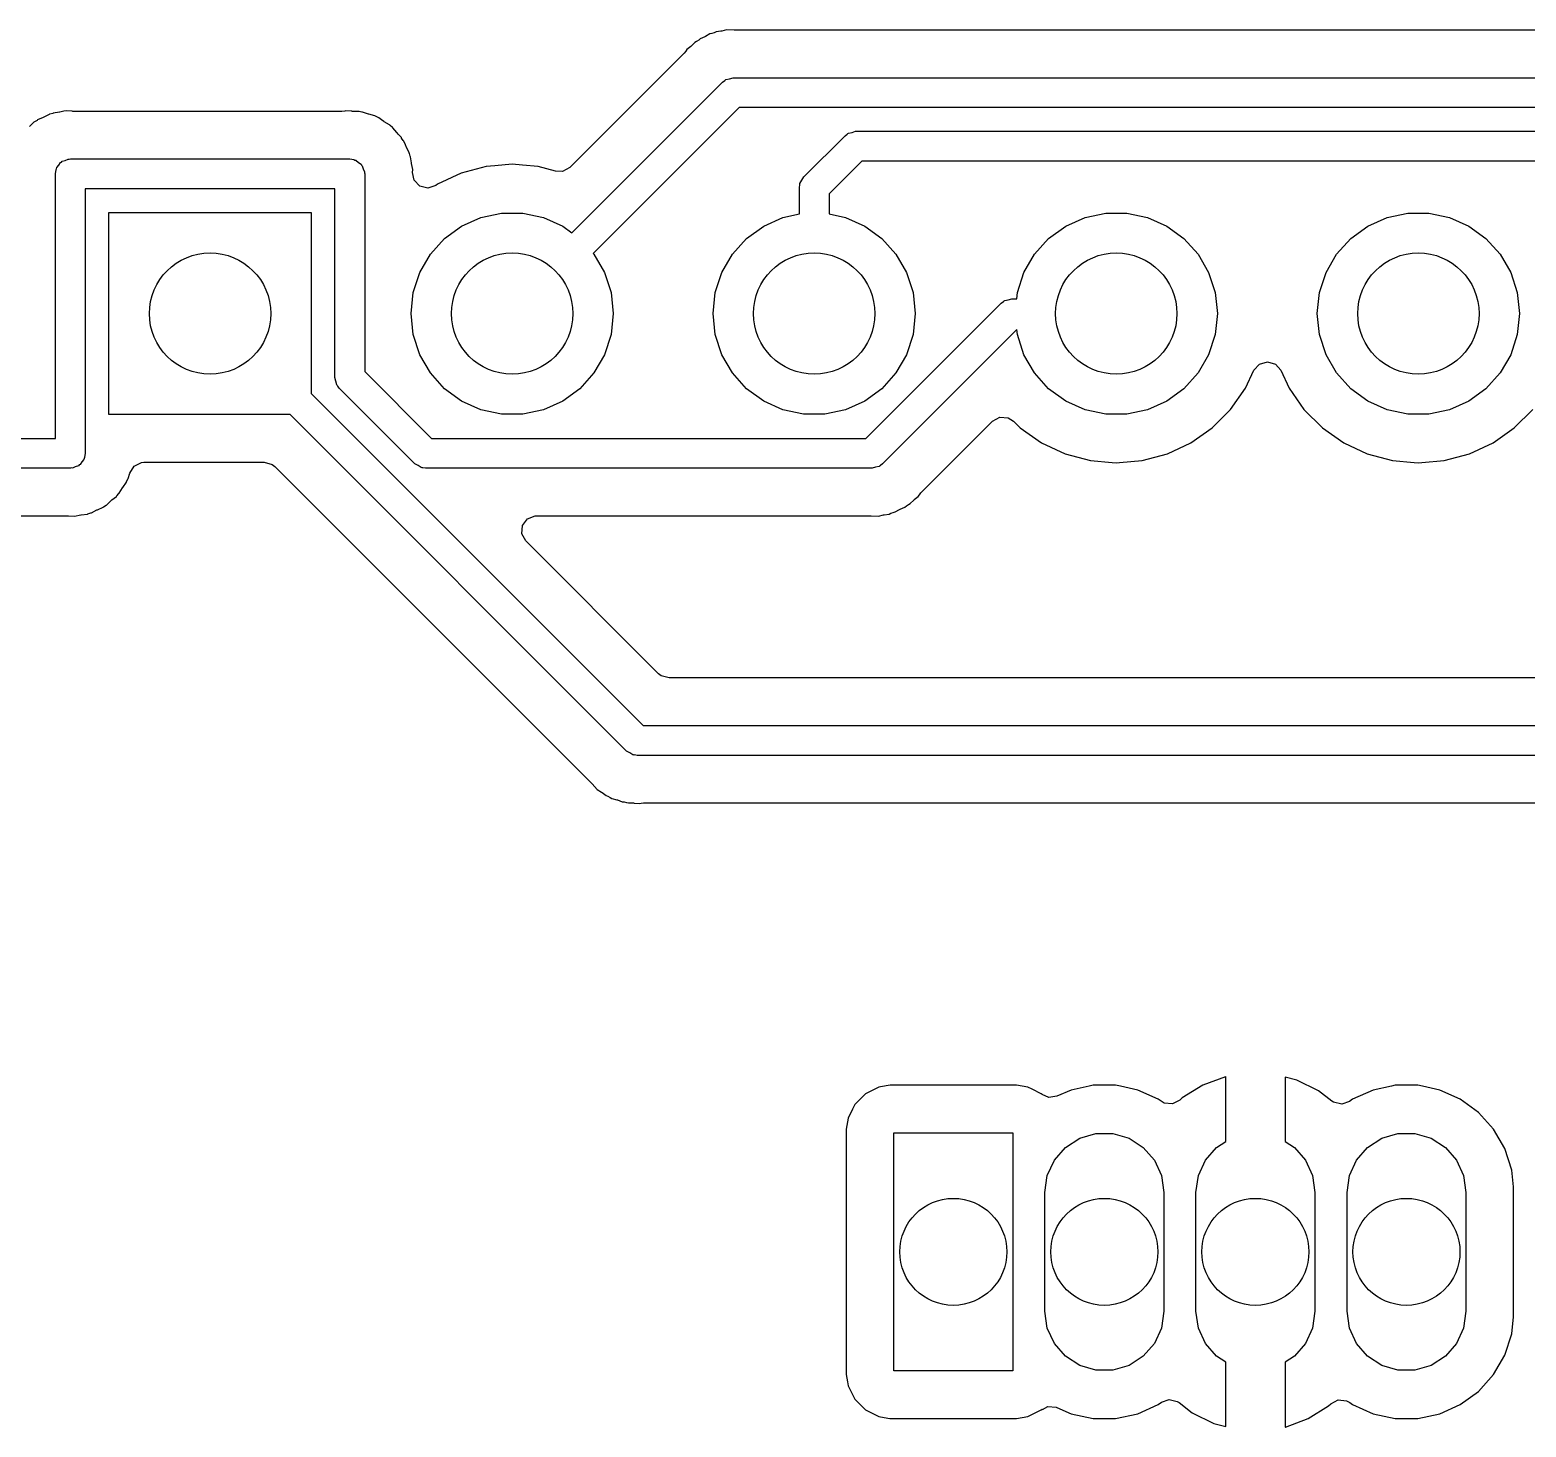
# Model space of a CAD drawing. Extents: x 0.79 to 7.48, y -4.92 to -0.79.
# Drawn here: x 4.2455 to 4.7408, y -1.9478 to -1.4852 of the extents above; entities that cross this region are included whole.
import ezdxf

# ---------------------------------------------------------------- set-up
doc = ezdxf.new("R2010")
doc.units = 0
doc.header["$MEASUREMENT"] = 0
doc.layers.add('BLACK', color=7, linetype='CONTINUOUS')

msp = doc.modelspace()

# ---------------------------------------------------------------- linework, layer by layer
at = {"layer": 'BLACK', "linetype": 'CONTINUOUS'}
for p, q in [((4.47262, -1.48589), (4.47202, -1.48615)), ((4.47426, -1.48567), (4.47262, -1.48589)), ((4.47451, -1.48562), (4.47426, -1.48567)), ((4.47612, -1.48523), (4.47451, -1.48562)), ((4.47861, -1.48531), (4.47612, -1.48523)), ((4.47612, -1.48523), (4.47612, -1.48523)), ((4.47612, -1.48523), (4.47612, -1.48523)), ((5.2832, -1.48531), (4.47861, -1.48531)), ((4.46428, -1.4907), (4.46299, -1.49175)), ((4.46446, -1.49053), (4.46428, -1.4907)), ((4.46563, -1.48936), (4.46446, -1.49053)), ((4.4662, -1.48904), (4.46563, -1.48936)), ((4.46563, -1.48936), (4.46563, -1.48936)), ((4.46689, -1.48857), (4.4662, -1.48904)), ((4.4674, -1.48816), (4.46689, -1.48857)), ((4.46892, -1.4875), (4.4674, -1.48816)), ((4.4674, -1.48816), (4.4674, -1.48816)), ((4.46915, -1.48738), (4.46892, -1.4875)), ((4.47059, -1.48657), (4.46915, -1.48738)), ((4.47123, -1.48642), (4.47059, -1.48657)), ((4.47059, -1.48657), (4.47059, -1.48657)), ((4.47202, -1.48615), (4.47123, -1.48642)), ((4.46208, -1.49292), (4.42423, -1.53076)), ((4.46261, -1.49228), (4.46208, -1.49292)), ((4.46299, -1.49175), (4.46261, -1.49228)), ((4.42491, -1.55238), (4.47477, -1.50252)), ((4.47477, -1.50252), (4.47548, -1.50199)), ((4.47548, -1.50199), (4.47559, -1.50186)), ((4.47559, -1.50186), (4.47569, -1.50183)), ((4.47569, -1.50183), (4.47589, -1.50168)), ((4.47589, -1.50168), (4.47708, -1.50142)), ((4.47708, -1.50142), (4.47825, -1.50108)), ((4.47825, -1.50108), (5.40889, -1.50108)), ((4.24784, -1.51517), (4.24701, -1.51571)), ((4.24801, -1.51503), (4.24784, -1.51517)), ((4.24989, -1.51421), (4.24801, -1.51503)), ((4.24801, -1.51503), (4.24801, -1.51503)), ((4.25004, -1.51414), (4.24989, -1.51421)), ((4.25186, -1.5132), (4.25004, -1.51414)), ((4.25201, -1.51317), (4.25186, -1.5132)), ((4.25208, -1.51315), (4.25201, -1.51317)), ((4.25303, -1.51285), (4.25208, -1.51315)), ((4.25322, -1.51276), (4.25303, -1.51285)), ((4.25526, -1.51249), (4.25322, -1.51276)), ((4.25542, -1.51246), (4.25526, -1.51249)), ((4.25676, -1.51218), (4.25542, -1.51246)), ((4.25743, -1.51204), (4.25676, -1.51218)), ((4.25948, -1.51218), (4.25743, -1.51204)), ((4.25743, -1.51204), (4.25743, -1.51204)), ((4.25965, -1.51219), (4.25948, -1.51218)), ((4.34875, -1.51219), (4.25965, -1.51219)), ((4.34974, -1.51208), (4.34875, -1.51219)), ((4.34995, -1.51204), (4.34974, -1.51208)), ((4.352, -1.51218), (4.34995, -1.51204)), ((4.34995, -1.51204), (4.34995, -1.51204)), ((4.35217, -1.51219), (4.352, -1.51218)), ((4.35422, -1.51219), (4.35217, -1.51219)), ((4.35443, -1.51224), (4.35422, -1.51219)), ((4.35422, -1.51219), (4.35422, -1.51219)), ((4.35541, -1.51241), (4.35443, -1.51224)), ((4.35563, -1.51243), (4.35541, -1.51241)), ((4.35756, -1.51312), (4.35563, -1.51243)), ((4.35563, -1.51243), (4.35563, -1.51243)), ((4.35772, -1.51317), (4.35756, -1.51312)), ((4.3597, -1.51372), (4.35772, -1.51317)), ((4.35988, -1.51383), (4.3597, -1.51372)), ((4.36078, -1.51426), (4.35988, -1.51383)), ((4.36099, -1.51433), (4.36078, -1.51426)), ((4.36186, -1.51495), (4.36099, -1.51433)), ((4.36266, -1.51552), (4.36186, -1.51495)), ((4.3628, -1.51561), (4.36266, -1.51552)), ((4.36456, -1.51667), (4.3628, -1.51561)), ((4.48029, -1.51092), (4.43198, -1.55923)), ((5.41093, -1.51092), (4.48029, -1.51092)), ((4.24682, -1.51581), (4.24531, -1.51721)), ((4.24701, -1.51571), (4.24682, -1.51581)), ((4.3647, -1.51683), (4.36456, -1.51667)), ((4.36546, -1.51749), (4.3647, -1.51683)), ((4.36563, -1.51761), (4.36546, -1.51749)), ((4.36693, -1.51921), (4.36563, -1.51761)), ((4.36563, -1.51761), (4.36563, -1.51761)), ((4.36563, -1.51761), (4.36563, -1.51761)), ((4.36704, -1.51933), (4.36693, -1.51921)), ((4.36738, -1.51969), (4.36704, -1.51933)), ((4.36844, -1.52083), (4.36738, -1.51969)), ((4.50164, -1.53392), (4.51532, -1.52024)), ((4.51532, -1.52024), (4.51603, -1.51971)), ((4.51603, -1.51971), (4.51614, -1.51958)), ((4.51614, -1.51958), (4.51625, -1.51955)), ((4.51625, -1.51955), (4.51644, -1.5194)), ((4.51644, -1.5194), (4.51763, -1.51914)), ((4.51763, -1.51914), (4.5188, -1.5188)), ((4.5188, -1.5188), (5.41623, -1.5188)), ((4.36854, -1.52102), (4.36844, -1.52083)), ((4.36909, -1.52186), (4.36854, -1.52102)), ((4.36922, -1.52202), (4.36909, -1.52186)), ((4.36976, -1.52327), (4.36922, -1.52202)), ((4.37004, -1.52391), (4.36976, -1.52327)), ((4.37011, -1.52406), (4.37004, -1.52391)), ((4.37106, -1.52588), (4.37011, -1.52406)), ((4.25438, -1.53083), (4.25507, -1.53004)), ((4.25507, -1.53004), (4.25564, -1.52915)), ((4.25564, -1.52915), (4.25596, -1.52901)), ((4.25596, -1.52901), (4.2562, -1.52873)), ((4.2562, -1.52873), (4.2572, -1.52844)), ((4.2572, -1.52844), (4.25816, -1.528)), ((4.25816, -1.528), (4.25851, -1.52805)), ((4.25851, -1.52805), (4.25886, -1.52795)), ((4.25886, -1.52795), (4.35138, -1.52795)), ((4.35138, -1.52795), (4.35276, -1.52815)), ((4.35276, -1.52815), (4.35307, -1.52835)), ((4.35307, -1.52835), (4.35342, -1.5284)), ((4.35342, -1.5284), (4.35421, -1.52908)), ((4.35421, -1.52908), (4.3551, -1.52965)), ((4.3551, -1.52965), (4.35525, -1.52998)), ((4.35525, -1.52998), (4.35552, -1.53021)), ((4.35552, -1.53021), (4.35581, -1.53122)), ((4.37108, -1.52598), (4.37106, -1.52588)), ((4.3711, -1.52609), (4.37108, -1.52598)), ((4.3714, -1.52704), (4.3711, -1.52609)), ((4.37149, -1.52724), (4.3714, -1.52704)), ((4.37177, -1.52927), (4.37149, -1.52724)), ((4.37179, -1.52944), (4.37177, -1.52927)), ((4.37221, -1.53145), (4.37179, -1.52944)), ((4.39654, -1.53046), (4.38822, -1.53269)), ((4.3994, -1.53021), (4.39654, -1.53046)), ((4.39654, -1.53046), (4.39654, -1.53046)), ((4.40512, -1.52971), (4.3994, -1.53021)), ((4.40853, -1.53001), (4.40512, -1.52971)), ((4.40512, -1.52971), (4.40512, -1.52971)), ((4.4137, -1.53046), (4.40853, -1.53001)), ((4.41952, -1.53202), (4.4137, -1.53046)), ((4.52084, -1.52864), (4.51004, -1.53944)), ((5.41827, -1.52864), (4.52084, -1.52864)), ((4.25394, -1.53287), (4.25414, -1.53149)), ((4.25394, -1.62047), (4.25394, -1.53287)), ((4.25414, -1.53149), (4.25433, -1.53119)), ((4.25433, -1.53119), (4.25438, -1.53083)), ((4.35581, -1.53122), (4.35625, -1.53217)), ((4.35625, -1.53217), (4.3562, -1.53253)), ((4.3562, -1.53253), (4.3563, -1.53287)), ((4.3563, -1.53287), (4.3563, -1.5983)), ((4.37215, -1.53242), (4.37221, -1.53145)), ((4.37266, -1.53495), (4.37215, -1.53242)), ((4.37454, -1.53696), (4.37266, -1.53495)), ((4.38822, -1.53269), (4.38041, -1.53633)), ((4.38822, -1.53269), (4.38822, -1.53269)), ((4.42182, -1.53208), (4.41952, -1.53202)), ((4.42423, -1.53076), (4.42182, -1.53208)), ((4.5004, -1.53602), (4.50105, -1.53499)), ((4.50105, -1.53499), (4.50164, -1.53392)), ((4.34646, -1.5378), (4.26378, -1.5378)), ((4.26378, -1.5378), (4.26378, -1.62539)), ((4.34646, -1.60034), (4.34646, -1.5378)), ((4.37721, -1.53763), (4.37454, -1.53696)), ((4.37982, -1.53675), (4.37721, -1.53763)), ((4.38041, -1.53633), (4.37982, -1.53675)), ((4.38041, -1.53633), (4.38041, -1.53633)), ((4.5002, -1.5374), (4.50032, -1.53653)), ((4.5002, -1.54616), (4.5002, -1.5374)), ((4.50031, -1.53636), (4.50036, -1.53626)), ((4.50032, -1.53653), (4.50031, -1.53636)), ((4.50036, -1.53626), (4.5004, -1.53602)), ((4.51004, -1.53944), (4.51004, -1.54616)), ((4.27165, -1.6126), (4.27165, -1.54567)), ((4.27165, -1.54567), (4.33858, -1.54567)), ((4.33858, -1.54567), (4.33858, -1.60564)), ((4.38273, -1.55426), (4.38839, -1.55015)), ((4.38839, -1.55015), (4.39478, -1.54731)), ((4.39478, -1.54731), (4.40162, -1.54585)), ((4.40162, -1.54585), (4.40862, -1.54585)), ((4.40862, -1.54585), (4.41546, -1.54731)), ((4.41546, -1.54731), (4.42185, -1.55015)), ((4.42185, -1.55015), (4.42491, -1.55238)), ((4.48273, -1.55426), (4.48839, -1.55015)), ((4.48839, -1.55015), (4.49478, -1.54731)), ((4.49478, -1.54731), (4.5002, -1.54616)), ((4.51004, -1.54616), (4.51546, -1.54731)), ((4.51546, -1.54731), (4.52185, -1.55015)), ((4.52185, -1.55015), (4.52751, -1.55426)), ((4.58273, -1.55426), (4.58839, -1.55015)), ((4.58839, -1.55015), (4.59478, -1.54731)), ((4.59478, -1.54731), (4.60162, -1.54585)), ((4.60162, -1.54585), (4.60862, -1.54585)), ((4.60862, -1.54585), (4.61546, -1.54731)), ((4.61546, -1.54731), (4.62185, -1.55015)), ((4.62185, -1.55015), (4.62751, -1.55426)), ((4.68273, -1.55426), (4.68839, -1.55015)), ((4.68839, -1.55015), (4.69478, -1.54731)), ((4.69478, -1.54731), (4.70162, -1.54585)), ((4.70162, -1.54585), (4.70862, -1.54585)), ((4.70862, -1.54585), (4.71546, -1.54731)), ((4.71546, -1.54731), (4.72185, -1.55015)), ((4.72185, -1.55015), (4.72751, -1.55426)), ((4.37804, -1.55946), (4.38273, -1.55426)), ((4.47804, -1.55946), (4.48273, -1.55426)), ((4.52751, -1.55426), (4.53219, -1.55946)), ((4.57804, -1.55946), (4.58273, -1.55426)), ((4.62751, -1.55426), (4.63219, -1.55946)), ((4.67804, -1.55946), (4.68273, -1.55426)), ((4.72751, -1.55426), (4.73219, -1.55946)), ((4.37455, -1.56552), (4.37804, -1.55946)), ((4.43198, -1.55923), (4.43219, -1.55946)), ((4.43219, -1.55946), (4.43569, -1.56552)), ((4.47455, -1.56552), (4.47804, -1.55946)), ((4.53219, -1.55946), (4.53569, -1.56552)), ((4.57455, -1.56552), (4.57804, -1.55946)), ((4.63219, -1.55946), (4.63569, -1.56552)), ((4.67455, -1.56552), (4.67804, -1.55946)), ((4.73219, -1.55946), (4.73569, -1.56552)), ((4.37238, -1.57218), (4.37455, -1.56552)), ((4.43569, -1.56552), (4.43785, -1.57218)), ((4.47238, -1.57218), (4.47455, -1.56552)), ((4.53569, -1.56552), (4.53785, -1.57218)), ((4.57238, -1.57218), (4.57455, -1.56552)), ((4.63569, -1.56552), (4.63785, -1.57218)), ((4.67238, -1.57218), (4.67455, -1.56552)), ((4.73569, -1.56552), (4.73785, -1.57218)), ((4.37165, -1.57913), (4.37238, -1.57218)), ((4.43785, -1.57218), (4.43858, -1.57913)), ((4.47165, -1.57913), (4.47238, -1.57218)), ((4.53785, -1.57218), (4.53858, -1.57913)), ((4.56776, -1.57513), (4.56788, -1.57499)), ((4.56788, -1.57499), (4.56798, -1.57496)), ((4.56798, -1.57496), (4.56818, -1.57481)), ((4.56818, -1.57481), (4.56937, -1.57456)), ((4.56937, -1.57456), (4.57054, -1.57421)), ((4.57054, -1.57421), (4.57217, -1.57421)), ((4.57217, -1.57421), (4.57238, -1.57218)), ((4.63785, -1.57218), (4.63858, -1.57913)), ((4.67165, -1.57913), (4.67238, -1.57218)), ((4.73785, -1.57218), (4.73858, -1.57913)), ((4.37238, -1.58609), (4.37165, -1.57913)), ((4.43858, -1.57913), (4.43785, -1.58609)), ((4.47238, -1.58609), (4.47165, -1.57913)), ((4.52224, -1.62047), (4.56706, -1.57565)), ((4.53858, -1.57913), (4.53785, -1.58609)), ((4.56706, -1.57565), (4.56776, -1.57513)), ((4.63858, -1.57913), (4.63785, -1.58609)), ((4.67238, -1.58609), (4.67165, -1.57913)), ((4.73858, -1.57913), (4.73785, -1.58609)), ((4.57221, -1.58442), (4.52776, -1.62887)), ((4.57238, -1.58609), (4.57221, -1.58442)), ((4.37455, -1.59275), (4.37238, -1.58609)), ((4.43785, -1.58609), (4.43569, -1.59275)), ((4.47455, -1.59275), (4.47238, -1.58609)), ((4.53785, -1.58609), (4.53569, -1.59275)), ((4.57455, -1.59275), (4.57238, -1.58609)), ((4.63785, -1.58609), (4.63569, -1.59275)), ((4.67455, -1.59275), (4.67238, -1.58609)), ((4.73785, -1.58609), (4.73569, -1.59275)), ((4.37804, -1.5988), (4.37455, -1.59275)), ((4.43569, -1.59275), (4.43219, -1.5988)), ((4.47804, -1.5988), (4.47455, -1.59275)), ((4.53569, -1.59275), (4.53219, -1.5988)), ((4.57804, -1.5988), (4.57455, -1.59275)), ((4.63569, -1.59275), (4.63219, -1.5988)), ((4.67804, -1.5988), (4.67455, -1.59275)), ((4.73569, -1.59275), (4.73219, -1.5988)), ((4.3563, -1.5983), (4.37847, -1.62047)), ((4.38273, -1.604), (4.37804, -1.5988)), ((4.43219, -1.5988), (4.42751, -1.604)), ((4.48273, -1.604), (4.47804, -1.5988)), ((4.53219, -1.5988), (4.52751, -1.604)), ((4.58273, -1.604), (4.57804, -1.5988)), ((4.63219, -1.5988), (4.62751, -1.604)), ((4.64792, -1.60384), (4.65069, -1.59789)), ((4.65069, -1.59789), (4.65251, -1.59583)), ((4.65251, -1.59583), (4.65516, -1.59507)), ((4.65516, -1.59507), (4.65779, -1.59587)), ((4.65779, -1.59587), (4.65954, -1.59789)), ((4.65954, -1.59789), (4.66232, -1.60384)), ((4.68273, -1.604), (4.67804, -1.5988)), ((4.73219, -1.5988), (4.72751, -1.604)), ((4.3468, -1.60151), (4.34646, -1.60034)), ((4.34706, -1.6027), (4.3468, -1.60151)), ((4.34721, -1.6029), (4.34706, -1.6027)), ((4.34724, -1.603), (4.34721, -1.6029)), ((4.34737, -1.60312), (4.34724, -1.603)), ((4.3479, -1.60382), (4.34737, -1.60312)), ((4.37295, -1.62887), (4.3479, -1.60382)), ((4.38839, -1.60812), (4.38273, -1.604)), ((4.42751, -1.604), (4.42185, -1.60812)), ((4.48839, -1.60812), (4.48273, -1.604)), ((4.52751, -1.604), (4.52185, -1.60812)), ((4.58839, -1.60812), (4.58273, -1.604)), ((4.62751, -1.604), (4.62185, -1.60812)), ((4.64298, -1.6109), (4.64792, -1.60384)), ((4.66232, -1.60384), (4.66726, -1.6109)), ((4.68839, -1.60812), (4.68273, -1.604)), ((4.72751, -1.604), (4.72185, -1.60812)), ((4.33858, -1.60564), (4.4485, -1.71555)), ((4.39478, -1.61096), (4.38839, -1.60812)), ((4.42185, -1.60812), (4.41546, -1.61096)), ((4.49478, -1.61096), (4.48839, -1.60812)), ((4.52185, -1.60812), (4.51546, -1.61096)), ((4.59478, -1.61096), (4.58839, -1.60812)), ((4.62185, -1.60812), (4.61546, -1.61096)), ((4.69478, -1.61096), (4.68839, -1.60812)), ((4.72185, -1.60812), (4.71546, -1.61096)), ((4.33162, -1.6126), (4.27165, -1.6126)), ((4.44298, -1.72395), (4.33162, -1.6126)), ((4.40162, -1.61242), (4.39478, -1.61096)), ((4.40862, -1.61242), (4.40162, -1.61242)), ((4.41546, -1.61096), (4.40862, -1.61242)), ((4.50162, -1.61242), (4.49478, -1.61096)), ((4.50862, -1.61242), (4.50162, -1.61242)), ((4.51546, -1.61096), (4.50862, -1.61242)), ((4.56419, -1.61474), (4.56661, -1.61342)), ((4.56661, -1.61342), (4.56935, -1.61362)), ((4.56935, -1.61362), (4.5711, -1.61474)), ((4.60162, -1.61242), (4.59478, -1.61096)), ((4.60862, -1.61242), (4.60162, -1.61242)), ((4.61546, -1.61096), (4.60862, -1.61242)), ((4.63688, -1.61699), (4.64298, -1.6109)), ((4.66726, -1.6109), (4.67335, -1.61699)), ((4.70162, -1.61242), (4.69478, -1.61096)), ((4.70862, -1.61242), (4.70162, -1.61242)), ((4.71546, -1.61096), (4.70862, -1.61242)), ((4.73688, -1.61699), (4.74298, -1.6109)), ((4.54046, -1.63848), (4.56419, -1.61474)), ((4.5711, -1.61474), (4.57335, -1.61699)), ((4.57335, -1.61699), (4.58041, -1.62193)), ((4.62983, -1.62193), (4.63688, -1.61699)), ((4.67335, -1.61699), (4.68041, -1.62193)), ((4.72983, -1.62193), (4.73688, -1.61699)), ((4.08327, -1.62047), (4.25394, -1.62047)), ((4.37847, -1.62047), (4.52224, -1.62047)), ((4.58041, -1.62193), (4.58822, -1.62557)), ((4.62202, -1.62557), (4.62983, -1.62193)), ((4.68041, -1.62193), (4.68822, -1.62557)), ((4.72202, -1.62557), (4.72983, -1.62193)), ((4.26152, -1.62953), (4.26051, -1.62983)), ((4.26175, -1.62926), (4.26152, -1.62953)), ((4.26208, -1.62911), (4.26175, -1.62926)), ((4.26265, -1.62823), (4.26208, -1.62911)), ((4.26333, -1.62744), (4.26265, -1.62823)), ((4.26339, -1.62708), (4.26333, -1.62744)), ((4.26358, -1.62678), (4.26339, -1.62708)), ((4.26378, -1.62539), (4.26358, -1.62678)), ((4.27997, -1.6296), (4.28246, -1.62842)), ((4.28246, -1.62842), (4.28321, -1.62837)), ((4.28321, -1.62837), (4.32307, -1.62837)), ((4.32307, -1.62837), (4.32571, -1.62914)), ((4.32571, -1.62914), (4.32652, -1.6298)), ((4.37402, -1.62946), (4.37295, -1.62887)), ((4.37505, -1.63012), (4.37402, -1.62946)), ((4.52694, -1.62953), (4.52684, -1.62956)), ((4.52706, -1.6294), (4.52694, -1.62953)), ((4.52776, -1.62887), (4.52706, -1.6294)), ((4.58822, -1.62557), (4.59654, -1.6278)), ((4.59654, -1.6278), (4.60374, -1.62843)), ((4.60374, -1.62843), (4.60512, -1.62855)), ((4.60512, -1.62855), (4.60623, -1.62846)), ((4.60512, -1.62855), (4.60512, -1.62855)), ((4.60512, -1.62855), (4.60512, -1.62855)), ((4.60623, -1.62846), (4.6137, -1.6278)), ((4.6137, -1.6278), (4.62202, -1.62557)), ((4.68822, -1.62557), (4.69654, -1.6278)), ((4.69654, -1.6278), (4.70374, -1.62843)), ((4.70374, -1.62843), (4.70512, -1.62855)), ((4.70512, -1.62855), (4.70623, -1.62846)), ((4.70512, -1.62855), (4.70512, -1.62855)), ((4.70512, -1.62855), (4.70512, -1.62855)), ((4.70623, -1.62846), (4.7137, -1.6278)), ((4.7137, -1.6278), (4.72202, -1.62557)), ((4.25886, -1.63031), (4.08531, -1.63031)), ((4.2592, -1.63021), (4.25886, -1.63031)), ((4.25956, -1.63026), (4.2592, -1.63021)), ((4.26051, -1.62983), (4.25956, -1.63026)), ((4.27747, -1.6348), (4.2779, -1.6339)), ((4.2779, -1.6339), (4.27801, -1.63371)), ((4.27801, -1.63371), (4.27851, -1.63193)), ((4.27851, -1.63193), (4.27997, -1.6296)), ((4.32652, -1.6298), (4.43158, -1.73485)), ((4.37529, -1.63015), (4.37505, -1.63012)), ((4.37539, -1.6302), (4.37529, -1.63015)), ((4.37556, -1.63019), (4.37539, -1.6302)), ((4.37643, -1.63031), (4.37556, -1.63019)), ((4.52428, -1.63031), (4.37643, -1.63031)), ((4.52545, -1.62997), (4.52428, -1.63031)), ((4.52664, -1.62971), (4.52545, -1.62997)), ((4.52684, -1.62956), (4.52664, -1.62971)), ((4.27424, -1.63947), (4.2749, -1.63872)), ((4.2749, -1.63872), (4.27506, -1.63857)), ((4.27506, -1.63857), (4.27613, -1.63682)), ((4.27613, -1.63682), (4.27622, -1.63668)), ((4.27622, -1.63668), (4.2774, -1.635)), ((4.2774, -1.635), (4.27747, -1.6348)), ((4.53954, -1.63965), (4.53992, -1.63911)), ((4.53992, -1.63911), (4.54046, -1.63848)), ((4.26585, -1.64507), (4.26768, -1.64413)), ((4.26768, -1.64413), (4.26782, -1.64406)), ((4.26782, -1.64406), (4.26971, -1.64324)), ((4.26971, -1.64324), (4.26988, -1.6431)), ((4.26988, -1.6431), (4.27071, -1.64255)), ((4.27071, -1.64255), (4.2709, -1.64245)), ((4.2709, -1.64245), (4.2724, -1.64105)), ((4.2724, -1.64105), (4.27253, -1.64094)), ((4.27253, -1.64094), (4.27264, -1.64085)), ((4.27264, -1.64085), (4.27412, -1.63965)), ((4.27412, -1.63965), (4.27424, -1.63947)), ((4.53194, -1.64482), (4.53339, -1.64401)), ((4.53339, -1.64401), (4.53361, -1.6439)), ((4.53361, -1.6439), (4.53513, -1.64324)), ((4.53513, -1.64324), (4.53564, -1.64282)), ((4.53564, -1.64282), (4.53633, -1.64236)), ((4.53633, -1.64236), (4.5369, -1.64203)), ((4.5369, -1.64203), (4.53807, -1.64086)), ((4.53807, -1.64086), (4.53826, -1.64069)), ((4.53826, -1.64069), (4.53954, -1.63965)), ((4.09386, -1.64608), (4.25807, -1.64608)), ((4.25807, -1.64608), (4.25823, -1.64609)), ((4.25823, -1.64609), (4.26028, -1.64623)), ((4.26028, -1.64623), (4.26229, -1.64581)), ((4.26028, -1.64623), (4.26028, -1.64623)), ((4.26028, -1.64623), (4.26028, -1.64623)), ((4.26229, -1.64581), (4.26246, -1.64578)), ((4.26246, -1.64578), (4.26449, -1.6455)), ((4.26449, -1.6455), (4.26469, -1.64542)), ((4.26469, -1.64542), (4.26564, -1.64512)), ((4.26564, -1.64512), (4.26585, -1.64507)), ((4.40834, -1.652), (4.40854, -1.64926)), ((4.40854, -1.64926), (4.41019, -1.64706)), ((4.41019, -1.64706), (4.41276, -1.6461)), ((4.41276, -1.6461), (4.41311, -1.64608)), ((4.41311, -1.64608), (4.52393, -1.64608)), ((4.52393, -1.64608), (4.52642, -1.64617)), ((4.52642, -1.64617), (4.52803, -1.64578)), ((4.52803, -1.64578), (4.52827, -1.64573)), ((4.52827, -1.64573), (4.52991, -1.6455)), ((4.52991, -1.6455), (4.53052, -1.64524)), ((4.53052, -1.64524), (4.5313, -1.64498)), ((4.5313, -1.64498), (4.53194, -1.64482)), ((4.40966, -1.65442), (4.40834, -1.652)), ((4.4536, -1.69835), (4.40966, -1.65442)), ((4.45441, -1.69901), (4.4536, -1.69835)), ((4.45705, -1.69978), (4.45441, -1.69901)), ((4.84841, -1.69978), (4.45705, -1.69978)), ((4.4485, -1.71555), (4.85696, -1.71555)), ((4.44405, -1.72454), (4.44298, -1.72395)), ((4.44507, -1.72519), (4.44405, -1.72454)), ((4.44532, -1.72523), (4.44507, -1.72519)), ((4.44541, -1.72528), (4.44532, -1.72523)), ((4.44559, -1.72527), (4.44541, -1.72528)), ((4.44646, -1.72539), (4.44559, -1.72527)), ((4.859, -1.72539), (4.44646, -1.72539)), ((4.43158, -1.73485), (4.43328, -1.73667)), ((4.43328, -1.73667), (4.43469, -1.73753)), ((4.43469, -1.73753), (4.4349, -1.73767)), ((4.4349, -1.73767), (4.43622, -1.73868)), ((4.43622, -1.73868), (4.43622, -1.73868)), ((4.43622, -1.73868), (4.43622, -1.73868)), ((4.43622, -1.73868), (4.43683, -1.73892)), ((4.43683, -1.73892), (4.43758, -1.73929)), ((4.43758, -1.73929), (4.43814, -1.73963)), ((4.43814, -1.73963), (4.43973, -1.74007)), ((4.43973, -1.74007), (4.43997, -1.74015)), ((4.43997, -1.74015), (4.44151, -1.74076)), ((4.44151, -1.74076), (4.44216, -1.74083)), ((4.44216, -1.74083), (4.44298, -1.74098)), ((4.44298, -1.74098), (4.44361, -1.74116)), ((4.44361, -1.74116), (4.44527, -1.74116)), ((4.44527, -1.74116), (4.44552, -1.74117)), ((4.44552, -1.74117), (4.44717, -1.74134)), ((4.44717, -1.74134), (4.44782, -1.74123)), ((4.44782, -1.74123), (4.44865, -1.74116)), ((4.44865, -1.74116), (4.82232, -1.74116)), ((4.64126, -1.83177), (4.63375, -1.83455)), ((4.64134, -1.83176), (4.64126, -1.83177)), ((4.64126, -1.83177), (4.64126, -1.83177)), ((4.64134, -1.85324), (4.64134, -1.83176)), ((4.66493, -1.83297), (4.66102, -1.83196)), ((4.66102, -1.83196), (4.66102, -1.85324)), ((4.52211, -1.83748), (4.51858, -1.84101)), ((4.52656, -1.83521), (4.52211, -1.83748)), ((4.52211, -1.83748), (4.52211, -1.83748)), ((4.52211, -1.83748), (4.52211, -1.83748)), ((4.52211, -1.83748), (4.52211, -1.83748)), ((4.52707, -1.83513), (4.52656, -1.83521)), ((4.53026, -1.83463), (4.52707, -1.83513)), ((4.57211, -1.83463), (4.53026, -1.83463)), ((4.5758, -1.83521), (4.57211, -1.83463)), ((4.57723, -1.83594), (4.5758, -1.83521)), ((4.58025, -1.83748), (4.57723, -1.83594)), ((4.58056, -1.8377), (4.58025, -1.83748)), ((4.58025, -1.83748), (4.58025, -1.83748)), ((4.59017, -1.83618), (4.58547, -1.83827)), ((4.59618, -1.8349), (4.59017, -1.83618)), ((4.59017, -1.83618), (4.59017, -1.83618)), ((4.59745, -1.83463), (4.59618, -1.8349)), ((4.60491, -1.83463), (4.59745, -1.83463)), ((4.60646, -1.83496), (4.60491, -1.83463)), ((4.6122, -1.83618), (4.60646, -1.83496)), ((4.61901, -1.83921), (4.6122, -1.83618)), ((4.6122, -1.83618), (4.6122, -1.83618)), ((4.63375, -1.83455), (4.62696, -1.83879)), ((4.63375, -1.83455), (4.63375, -1.83455)), ((4.67211, -1.8365), (4.66493, -1.83297)), ((4.67647, -1.83987), (4.67211, -1.8365)), ((4.69017, -1.83618), (4.68336, -1.83921)), ((4.69618, -1.8349), (4.69017, -1.83618)), ((4.69017, -1.83618), (4.69017, -1.83618)), ((4.69745, -1.83463), (4.69618, -1.8349)), ((4.70491, -1.83463), (4.69745, -1.83463)), ((4.70646, -1.83496), (4.70491, -1.83463)), ((4.7122, -1.83618), (4.70646, -1.83496)), ((4.71901, -1.83921), (4.7122, -1.83618)), ((4.7122, -1.83618), (4.7122, -1.83618)), ((4.51782, -1.84249), (4.51631, -1.84546)), ((4.51858, -1.84101), (4.51782, -1.84249)), ((4.51858, -1.84101), (4.51858, -1.84101)), ((4.51858, -1.84101), (4.51858, -1.84101)), ((4.58061, -1.83763), (4.58056, -1.8377)), ((4.58274, -1.83863), (4.58061, -1.83763)), ((4.58547, -1.83827), (4.58274, -1.83863)), ((4.61997, -1.83991), (4.61901, -1.83921)), ((4.61901, -1.83921), (4.61901, -1.83921)), ((4.62102, -1.84049), (4.61997, -1.83991)), ((4.62376, -1.84076), (4.62102, -1.84049)), ((4.62621, -1.8395), (4.62376, -1.84076)), ((4.62696, -1.83879), (4.62621, -1.8395)), ((4.67706, -1.84026), (4.67647, -1.83987)), ((4.67974, -1.84088), (4.67706, -1.84026)), ((4.68233, -1.83996), (4.67974, -1.84088)), ((4.68336, -1.83921), (4.68233, -1.83996)), ((4.68336, -1.83921), (4.68336, -1.83921)), ((4.72503, -1.84359), (4.71901, -1.83921)), ((4.71901, -1.83921), (4.71901, -1.83921)), ((4.51631, -1.84546), (4.51573, -1.84915)), ((4.73002, -1.84913), (4.72503, -1.84359)), ((4.72503, -1.84359), (4.72503, -1.84359)), ((4.51573, -1.84915), (4.51573, -1.93037)), ((4.5315, -1.92913), (4.5315, -1.85039)), ((4.5315, -1.85039), (4.57087, -1.85039)), ((4.57087, -1.85039), (4.57087, -1.92913)), ((4.58829, -1.8552), (4.593, -1.85217)), ((4.593, -1.85217), (4.59838, -1.85059)), ((4.59838, -1.85059), (4.60398, -1.85059)), ((4.60398, -1.85059), (4.60936, -1.85217)), ((4.60936, -1.85217), (4.61407, -1.8552)), ((4.68829, -1.8552), (4.693, -1.85217)), ((4.693, -1.85217), (4.69838, -1.85059)), ((4.69838, -1.85059), (4.70398, -1.85059)), ((4.70398, -1.85059), (4.70936, -1.85217)), ((4.70936, -1.85217), (4.71407, -1.8552)), ((4.73375, -1.85558), (4.73002, -1.84913)), ((4.58462, -1.85944), (4.58829, -1.8552)), ((4.61407, -1.8552), (4.61774, -1.85944)), ((4.63462, -1.85944), (4.63829, -1.8552)), ((4.63829, -1.8552), (4.64134, -1.85324)), ((4.66102, -1.85324), (4.66407, -1.8552)), ((4.66407, -1.8552), (4.66774, -1.85944)), ((4.68462, -1.85944), (4.68829, -1.8552)), ((4.71407, -1.8552), (4.71774, -1.85944)), ((4.73605, -1.86267), (4.73375, -1.85558)), ((4.58229, -1.86453), (4.58462, -1.85944)), ((4.61774, -1.85944), (4.62007, -1.86453)), ((4.63229, -1.86453), (4.63462, -1.85944)), ((4.66774, -1.85944), (4.67007, -1.86453)), ((4.68229, -1.86453), (4.68462, -1.85944)), ((4.71774, -1.85944), (4.72007, -1.86453)), ((4.5815, -1.87008), (4.58229, -1.86453)), ((4.62007, -1.86453), (4.62087, -1.87008)), ((4.6315, -1.87008), (4.63229, -1.86453)), ((4.67007, -1.86453), (4.67087, -1.87008)), ((4.6815, -1.87008), (4.68229, -1.86453)), ((4.72007, -1.86453), (4.72087, -1.87008)), ((4.73663, -1.86822), (4.73605, -1.86267)), ((4.5815, -1.90945), (4.5815, -1.87008)), ((4.62087, -1.87008), (4.62087, -1.90945)), ((4.6315, -1.90945), (4.6315, -1.87008)), ((4.67087, -1.87008), (4.67087, -1.90945)), ((4.6815, -1.90945), (4.6815, -1.87008)), ((4.72087, -1.87008), (4.72087, -1.90945)), ((4.73663, -1.91131), (4.73663, -1.86822)), ((4.58229, -1.91499), (4.5815, -1.90945)), ((4.62087, -1.90945), (4.62007, -1.91499)), ((4.63229, -1.91499), (4.6315, -1.90945)), ((4.67087, -1.90945), (4.67007, -1.91499)), ((4.68229, -1.91499), (4.6815, -1.90945)), ((4.72087, -1.90945), (4.72007, -1.91499)), ((4.73605, -1.91686), (4.73663, -1.91131)), ((4.58462, -1.92009), (4.58229, -1.91499)), ((4.62007, -1.91499), (4.61774, -1.92009)), ((4.63462, -1.92009), (4.63229, -1.91499)), ((4.67007, -1.91499), (4.66774, -1.92009)), ((4.68462, -1.92009), (4.68229, -1.91499)), ((4.72007, -1.91499), (4.71774, -1.92009)), ((4.58829, -1.92433), (4.58462, -1.92009)), ((4.61774, -1.92009), (4.61407, -1.92433)), ((4.63829, -1.92433), (4.63462, -1.92009)), ((4.66774, -1.92009), (4.66407, -1.92433)), ((4.68829, -1.92433), (4.68462, -1.92009)), ((4.71774, -1.92009), (4.71407, -1.92433)), ((4.73375, -1.92395), (4.73605, -1.91686)), ((4.593, -1.92735), (4.58829, -1.92433)), ((4.61407, -1.92433), (4.60936, -1.92735)), ((4.64134, -1.92628), (4.63829, -1.92433)), ((4.64134, -1.94757), (4.64134, -1.92628)), ((4.66407, -1.92433), (4.66102, -1.92628)), ((4.66102, -1.92628), (4.66102, -1.94777)), ((4.693, -1.92735), (4.68829, -1.92433)), ((4.71407, -1.92433), (4.70936, -1.92735)), ((4.73002, -1.9304), (4.73375, -1.92395)), ((4.51573, -1.93037), (4.51612, -1.93283)), ((4.57087, -1.92913), (4.5315, -1.92913)), ((4.59838, -1.92893), (4.593, -1.92735)), ((4.60398, -1.92893), (4.59838, -1.92893)), ((4.60936, -1.92735), (4.60398, -1.92893)), ((4.69838, -1.92893), (4.693, -1.92735)), ((4.70398, -1.92893), (4.69838, -1.92893)), ((4.70936, -1.92735), (4.70398, -1.92893)), ((4.72503, -1.93594), (4.73002, -1.9304)), ((4.51612, -1.93283), (4.51631, -1.93407)), ((4.51631, -1.93407), (4.51858, -1.93852)), ((4.71901, -1.94032), (4.72503, -1.93594)), ((4.51858, -1.93852), (4.51858, -1.93852)), ((4.51858, -1.93852), (4.51858, -1.93852)), ((4.51858, -1.93852), (4.52211, -1.94205)), ((4.58064, -1.94194), (4.58244, -1.94095)), ((4.58244, -1.94095), (4.58519, -1.94115)), ((4.58519, -1.94115), (4.58547, -1.94126)), ((4.58547, -1.94126), (4.59017, -1.94335)), ((4.6122, -1.94335), (4.61901, -1.94032)), ((4.61901, -1.94032), (4.62004, -1.93957)), ((4.62004, -1.93957), (4.62263, -1.93865)), ((4.62263, -1.93865), (4.62531, -1.93927)), ((4.62531, -1.93927), (4.62589, -1.93966)), ((4.62589, -1.93966), (4.63025, -1.94303)), ((4.66861, -1.94498), (4.6754, -1.94074)), ((4.6754, -1.94074), (4.67616, -1.94003)), ((4.67616, -1.94003), (4.6786, -1.93877)), ((4.6786, -1.93877), (4.68134, -1.93904)), ((4.68134, -1.93904), (4.68239, -1.93962)), ((4.68239, -1.93962), (4.68246, -1.93967)), ((4.68246, -1.93967), (4.68336, -1.94032)), ((4.68336, -1.94032), (4.69017, -1.94335)), ((4.7122, -1.94335), (4.71901, -1.94032)), ((4.52211, -1.94205), (4.52211, -1.94205)), ((4.52211, -1.94205), (4.52211, -1.94205)), ((4.52211, -1.94205), (4.52568, -1.94387)), ((4.52568, -1.94387), (4.52656, -1.94432)), ((4.52656, -1.94432), (4.52944, -1.94477)), ((4.52944, -1.94477), (4.53014, -1.94488)), ((4.53014, -1.94488), (4.53025, -1.9449)), ((4.53025, -1.9449), (4.53026, -1.9449)), ((4.53026, -1.9449), (4.57211, -1.9449)), ((4.57211, -1.9449), (4.5758, -1.94432)), ((4.5758, -1.94432), (4.58025, -1.94205)), ((4.58025, -1.94205), (4.58056, -1.94182)), ((4.58025, -1.94205), (4.58025, -1.94205)), ((4.58056, -1.94182), (4.58064, -1.94194)), ((4.59017, -1.94335), (4.59745, -1.9449)), ((4.59745, -1.9449), (4.59745, -1.9449)), ((4.59745, -1.9449), (4.60491, -1.9449)), ((4.60491, -1.9449), (4.6122, -1.94335)), ((4.60491, -1.9449), (4.60491, -1.9449)), ((4.63025, -1.94303), (4.63744, -1.94656)), ((4.6611, -1.94776), (4.66861, -1.94498)), ((4.66861, -1.94498), (4.66861, -1.94498)), ((4.69017, -1.94335), (4.69017, -1.94335)), ((4.69017, -1.94335), (4.69745, -1.9449)), ((4.69745, -1.9449), (4.69745, -1.9449)), ((4.69745, -1.9449), (4.70491, -1.9449)), ((4.70491, -1.9449), (4.7122, -1.94335)), ((4.70491, -1.9449), (4.70491, -1.9449)), ((4.63744, -1.94656), (4.64134, -1.94757)), ((4.66102, -1.94777), (4.6611, -1.94776)), ((4.6611, -1.94776), (4.6611, -1.94776))]:
    msp.add_line(p, q, dxfattribs=at)
at = {"layer": 'BLACK'}
for centre, radius in [((4.30512, -1.57913), 0.020079), ((4.40512, -1.57913), 0.020079), ((4.50512, -1.57913), 0.020079), ((4.60512, -1.57913), 0.020079), ((4.70512, -1.57913), 0.020079), ((4.55118, -1.88976), 0.017716), ((4.60118, -1.88976), 0.017716), ((4.65118, -1.88976), 0.017716), ((4.70118, -1.88976), 0.017716)]:
    msp.add_circle(centre, radius, dxfattribs=at)

doc.saveas('drawing.dxf')
